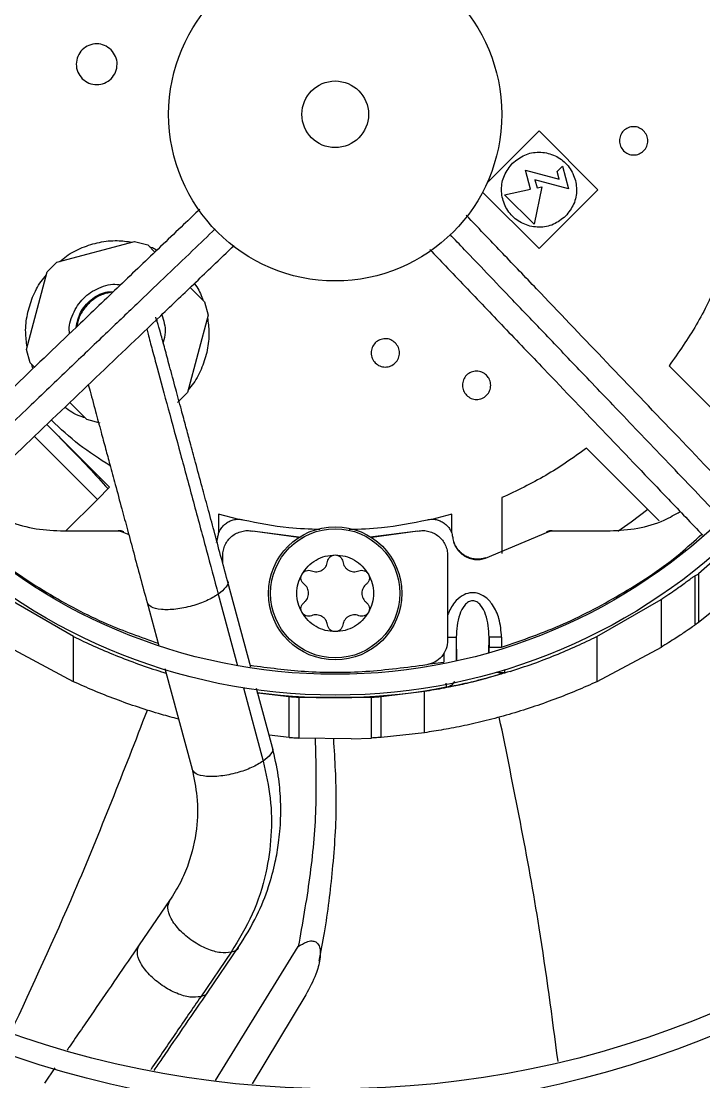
# Model space of a CAD drawing. Header units: inches. Extents: x 1229 to 1453, y -1023 to -720.
# Drawn here: x 1343.63 to 1346.85, y -990.05 to -985.04 of the extents above; entities that cross this region are included whole.
import ezdxf

# ---------------------------------------------------------------- set-up
doc = ezdxf.new("R2010")
doc.units = ezdxf.units.IN
doc.header["$MEASUREMENT"] = 0

msp = doc.modelspace()

# ---------------------------------------------------------------- linework, layer by layer
at = {"color": 18, "linetype": 'Continuous', "lineweight": 25, "true_color": 0x000000}
for p, q in [((1345.8287, -985.8003), (1346.074, -985.555)), ((1346.074, -985.555), (1346.3524, -985.8334)), ((1346.1596, -985.7477), (1346.1853, -985.722)), ((1346.1853, -985.722), (1346.214, -985.829)), ((1346.0341, -985.8309), (1346.0102, -985.7418)), ((1346.0102, -985.7418), (1346.1694, -985.7844)), ((1346.1694, -985.7844), (1346.1596, -985.7477)), ((1345.9111, -985.857), (1346.0341, -985.8309)), ((1346.0879, -985.8195), (1346.0503, -985.9962)), ((1346.0547, -985.7863), (1346.0649, -985.8243)), ((1346.214, -985.829), (1346.0547, -985.7863)), ((1346.0649, -985.8243), (1346.0879, -985.8195)), ((1346.3524, -985.8334), (1346.074, -986.1118)), ((1346.074, -986.1118), (1345.8069, -985.8448)), ((1346.0503, -985.9962), (1345.9111, -985.857)), ((1343.7955, -986.176), (1344.1619, -986.0778)), ((1344.1619, -986.0778), (1344.2248, -986.0947)), ((1344.2248, -986.0947), (1344.2584, -986.1282)), ((1343.7494, -986.2221), (1343.7955, -986.176)), ((1343.6512, -986.5885), (1343.7494, -986.2221)), ((1344.4254, -986.2953), (1344.4931, -986.3629)), ((1344.4931, -986.3629), (1344.5099, -986.4259)), ((1344.2674, -986.4562), (1344.2623, -986.4361)), ((1344.5099, -986.4259), (1344.4118, -986.7923)), ((1343.6681, -986.6515), (1343.6512, -986.5885)), ((1343.689, -986.6724), (1343.6681, -986.6515)), ((1346.6887, -986.6655), (1347.0316, -987.0084)), ((1344.4118, -986.7923), (1344.3657, -986.8384)), ((1343.9363, -986.9197), (1343.856, -986.8394)), ((1343.9993, -986.9366), (1343.9363, -986.9197)), ((1343.7478, -986.9428), (1344.0444, -987.2394)), ((1343.9868, -987.297), (1343.689, -986.9991)), ((1346.6417, -987.398), (1346.2989, -987.0552)), ((1344.0444, -987.2394), (1343.9868, -987.297)), ((1345.898, -987.2889), (1345.898, -987.5534)), ((1343.9868, -987.297), (1343.8381, -987.4457)), ((1344.6546, -987.3921), (1344.5594, -987.3669)), ((1344.5594, -987.3669), (1344.5594, -987.4521)), ((1345.6618, -987.3669), (1345.5666, -987.3921)), ((1345.6618, -987.4521), (1345.6618, -987.3669)), ((1343.8114, -987.4457), (1344.0854, -987.4457)), ((1344.0938, -987.4457), (1344.0854, -987.4457)), ((1344.1035, -987.45), (1344.1116, -987.45)), ((1344.1035, -987.45), (1344.1346, -987.4631)), ((1344.5498, -987.5001), (1344.5551, -987.4774)), ((1344.9378, -987.4776), (1344.7202, -987.4467)), ((1344.9503, -987.4769), (1344.7202, -987.4467)), ((1345.501, -987.4467), (1345.2753, -987.4763)), ((1345.501, -987.4467), (1345.2834, -987.4776)), ((1345.8212, -987.5751), (1346.1177, -987.45)), ((1346.1096, -987.45), (1346.1177, -987.45)), ((1346.1358, -987.4457), (1346.1274, -987.4457)), ((1346.1358, -987.4457), (1346.4098, -987.4457)), ((1344.5791, -987.5995), (1344.5791, -987.5626)), ((1345.6421, -987.5626), (1345.6421, -987.9627)), ((1345.8212, -987.5751), (1345.8209, -987.5732)), ((1346.9336, -987.5558), (1346.828, -987.6486)), ((1344.7112, -988.0892), (1344.6011, -987.6812)), ((1346.8102, -987.6583), (1346.8236, -987.6521)), ((1346.8102, -987.6583), (1346.8102, -987.8918)), ((1346.8236, -987.6521), (1346.828, -987.6486)), ((1346.828, -987.6486), (1346.828, -987.8791)), ((1347.0633, -987.6915), (1346.828, -987.8791)), ((1343.8743, -987.9454), (1343.5705, -987.7705)), ((1344.2211, -987.7838), (1344.2762, -987.9884)), ((1344.558, -987.7456), (1344.649, -988.0831)), ((1346.3469, -987.9454), (1346.6507, -987.7705)), ((1346.6507, -987.7705), (1346.6507, -987.9965)), ((1346.828, -987.8791), (1346.8102, -987.8918)), ((1343.8743, -988.1586), (1343.8743, -987.9454)), ((1345.6421, -987.9481), (1345.6825, -987.9481)), ((1345.6825, -987.9481), (1345.6842, -988.0608)), ((1345.6825, -987.9481), (1345.6825, -988.0612)), ((1345.8368, -988.0221), (1345.8379, -987.9481)), ((1345.8379, -987.9481), (1345.8379, -987.9961)), ((1345.897, -987.9481), (1345.897, -987.9961)), ((1346.3469, -987.9454), (1346.3469, -988.1586)), ((1343.8743, -988.1586), (1343.5705, -987.9965)), ((1345.6234, -988.0264), (1345.6234, -988.0657)), ((1345.8379, -988.0178), (1345.8379, -987.9961)), ((1346.6507, -987.9965), (1346.3469, -988.1586)), ((1345.557, -988.0744), (1345.6234, -988.0657)), ((1344.3053, -988.0963), (1344.4337, -988.5723)), ((1344.3087, -988.1152), (1344.3081, -988.1147)), ((1345.9132, -988.1147), (1345.9125, -988.1152)), ((1344.6772, -988.1877), (1344.7706, -988.5341)), ((1344.8137, -988.4697), (1344.7384, -988.1903)), ((1345.6357, -988.1836), (1345.6374, -988.1841)), ((1344.893, -988.2304), (1344.7443, -988.2121)), ((1344.893, -988.4219), (1344.893, -988.2304)), ((1345.2818, -988.2338), (1344.9394, -988.2338)), ((1344.9394, -988.2338), (1344.9394, -988.425)), ((1345.2818, -988.425), (1345.2818, -988.2338)), ((1345.532, -988.2053), (1345.3282, -988.2304)), ((1345.3282, -988.4219), (1345.3282, -988.2304)), ((1345.532, -988.3997), (1345.532, -988.2053)), ((1344.893, -988.4219), (1344.7981, -988.4116)), ((1345.1855, -988.429), (1344.9394, -988.425)), ((1345.1855, -988.429), (1345.2818, -988.425)), ((1345.532, -988.3997), (1345.3282, -988.4219)), ((1344.3281, -989.1926), (1344.1843, -989.4025)), ((1344.6186, -989.4375), (1344.4748, -989.6474)), ((1344.5088, -989.6254), (1344.6526, -989.4154)), ((1344.5451, -990.0439), (1344.936, -989.4106)), ((1344.9714, -989.6381), (1344.7173, -990.0587)), ((1343.786, -989.9837), (1343.736, -990.0567))]:
    msp.add_line(p, q, dxfattribs=at)
at = {"color": 18, "linetype": 'Continuous', "lineweight": 25, "true_color": 0x000000, "flags": 128}
msp.add_lwpolyline([(1346.4467, -987.4472), (1346.5088, -987.4036), (1346.5876, -987.3439)], dxfattribs=at)
at = {"color": 18, "linetype": 'Continuous', "lineweight": 25, "true_color": 0x000000}
for centre, radius in [((1345.1106, -985.4772), 11.7126), ((1345.1106, -985.4772), 8.5704), ((1345.1106, -985.4772), 8.472), ((1345.1106, -985.4772), 6.6478), ((1345.1106, -985.4772), 6.5493), ((1345.1106, -985.4772), 4.7037), ((1345.1106, -985.4772), 4.6053), ((1345.1106, -985.4772), 2.745), ((1345.1106, -985.4772), 2.6465), ((1345.1106, -985.4772), 0.7874), ((1345.1106, -985.4772), 0.1575), ((1345.1106, -987.741), 0.315), ((1345.1106, -987.741), 0.3053)]:
    msp.add_circle(centre, radius, dxfattribs=at)
msp.add_arc((1345.1106, -985.4772), 2.7569, 262.2932, 280.98, dxfattribs=at)
for points, knots in [([(1333.4011, -985.4772), (1333.4059, -985.2217), (1333.4156, -984.7108), (1333.4936, -983.9477), (1333.6177, -983.1911), (1333.792, -982.4444), (1334.0146, -981.7106), (1334.2847, -980.9929), (1334.6012, -980.2945), (1334.9626, -979.6182), (1335.3675, -978.9671), (1335.8142, -978.3438), (1336.3006, -977.751), (1336.8248, -977.1914), (1337.3845, -976.6672), (1337.9772, -976.1807), (1338.6005, -975.7341), (1339.2517, -975.3292), (1339.9279, -974.9677), (1340.6264, -974.6513), (1341.344, -974.3812), (1342.0778, -974.1586), (1342.8246, -973.9844), (1343.5811, -973.8595), (1344.3442, -973.7844), (1345.1106, -973.7593), (1345.877, -973.7844), (1346.6401, -973.8595), (1347.3967, -973.9844), (1348.1434, -974.1586), (1348.8772, -974.3812), (1349.5949, -974.6513), (1350.2933, -974.9677), (1350.9696, -975.3292), (1351.6207, -975.7341), (1352.244, -976.1807), (1352.8368, -976.6672), (1353.3964, -977.1914), (1353.9206, -977.751), (1354.407, -978.3438), (1354.8537, -978.9671), (1355.2586, -979.6182), (1355.6201, -980.2945), (1355.9365, -980.9929), (1356.2066, -981.7106), (1356.4292, -982.4444), (1356.6035, -983.1911), (1356.7277, -983.9477), (1356.8056, -984.7108), (1356.8153, -985.2217), (1356.8201, -985.4772)], [0, 0, 0, 0, 0.020833, 0.041667, 0.0625, 0.083333, 0.104167, 0.125, 0.145833, 0.166667, 0.1875, 0.208333, 0.229167, 0.25, 0.270833, 0.291667, 0.3125, 0.333333, 0.354167, 0.375, 0.395833, 0.416667, 0.4375, 0.458333, 0.479167, 0.5, 0.520833, 0.541667, 0.5625, 0.583333, 0.604167, 0.625, 0.645833, 0.666667, 0.6875, 0.708333, 0.729167, 0.75, 0.770833, 0.791667, 0.8125, 0.833333, 0.854167, 0.875, 0.895833, 0.916667, 0.9375, 0.958333, 0.979167, 1, 1, 1, 1]), ([(1344.0513, -985.1723), (1344.0414, -985.1644), (1344.0215, -985.1486), (1343.983, -985.1417), (1343.9453, -985.1491), (1343.9132, -985.1706), (1343.8917, -985.2027), (1343.8843, -985.2404), (1343.8912, -985.2789), (1343.907, -985.2988), (1343.9149, -985.3087)], [0, 0, 0, 0, 0.1249932, 0.2499947, 0.3749962, 0.5000024, 0.6250019, 0.7500011, 0.8750005, 1, 1, 1, 1]), ([(1343.9149, -985.3087), (1343.9249, -985.3166), (1343.9448, -985.3325), (1343.9833, -985.3394), (1344.021, -985.332), (1344.0531, -985.3105), (1344.0746, -985.2784), (1344.082, -985.2407), (1344.0751, -985.2022), (1344.0592, -985.1823), (1344.0513, -985.1723)], [0, 0, 0, 0, 0.125004, 0.250003, 0.375003, 0.499994, 0.625, 0.749997, 0.874994, 1, 1, 1, 1]), ([(1356.8201, -985.4772), (1356.8153, -985.7326), (1356.8056, -986.2436), (1356.7277, -987.0067), (1356.6035, -987.7632), (1356.4292, -988.51), (1356.2066, -989.2438), (1355.9365, -989.9614), (1355.6201, -990.6599), (1355.2586, -991.3361), (1354.8537, -991.9873), (1354.407, -992.6106), (1353.9206, -993.2033), (1353.3964, -993.763), (1352.8368, -994.2871), (1352.244, -994.7736), (1351.6207, -995.2202), (1350.9696, -995.6252), (1350.2933, -995.9866), (1349.5949, -996.3031), (1348.8772, -996.5732), (1348.1434, -996.7958), (1347.3967, -996.9699), (1346.6401, -997.0948), (1345.877, -997.17), (1345.1106, -997.1951), (1344.3442, -997.17), (1343.5811, -997.0948), (1342.8246, -996.9699), (1342.0778, -996.7958), (1341.344, -996.5732), (1340.6264, -996.3031), (1339.9279, -995.9866), (1339.2517, -995.6252), (1338.6005, -995.2202), (1337.9772, -994.7736), (1337.3845, -994.2871), (1336.8248, -993.763), (1336.3006, -993.2033), (1335.8142, -992.6106), (1335.3675, -991.9873), (1334.9626, -991.3361), (1334.6012, -990.6599), (1334.2847, -989.9614), (1334.0146, -989.2438), (1333.792, -988.51), (1333.6177, -987.7632), (1333.4936, -987.0067), (1333.4156, -986.2436), (1333.4059, -985.7326), (1333.4011, -985.4772)], [0, 0, 0, 0, 0.020833, 0.041667, 0.0625, 0.083333, 0.104167, 0.125, 0.145833, 0.166667, 0.1875, 0.208333, 0.229167, 0.25, 0.270833, 0.291667, 0.3125, 0.333333, 0.354167, 0.375, 0.395833, 0.416667, 0.4375, 0.458333, 0.479167, 0.5, 0.520833, 0.541667, 0.5625, 0.583333, 0.604167, 0.625, 0.645833, 0.666667, 0.6875, 0.708333, 0.729167, 0.75, 0.770833, 0.791667, 0.8125, 0.833333, 0.854167, 0.875, 0.895833, 0.916667, 0.9375, 0.958333, 0.979167, 1, 1, 1, 1]), ([(1346.5683, -985.5551), (1346.5613, -985.5496), (1346.5475, -985.5387), (1346.5208, -985.5339), (1346.4947, -985.539), (1346.4724, -985.5539), (1346.4575, -985.5762), (1346.4523, -985.6024), (1346.4572, -985.6291), (1346.4681, -985.6429), (1346.4736, -985.6498)], [0, 0, 0, 0, 0.124991, 0.250006, 0.374998, 0.499989, 0.624997, 0.749994, 0.874992, 1, 1, 1, 1]), ([(1346.4736, -985.6498), (1346.4805, -985.6553), (1346.4943, -985.6662), (1346.521, -985.671), (1346.5472, -985.6659), (1346.5695, -985.651), (1346.5844, -985.6287), (1346.5895, -985.6025), (1346.5847, -985.5758), (1346.5737, -985.562), (1346.5683, -985.5551)], [0, 0, 0, 0, 0.124993, 0.249988, 0.375004, 0.499997, 0.624995, 0.749999, 0.875002, 1, 1, 1, 1]), ([(1345.9487, -985.7081), (1345.967, -985.6936), (1346.0035, -985.6646), (1346.0742, -985.6518), (1346.1435, -985.6654), (1346.2025, -985.7048), (1346.242, -985.7639), (1346.2555, -985.8331), (1346.2428, -985.9038), (1346.2138, -985.9404), (1346.1992, -985.9587)], [0, 0, 0, 0, 0.125003, 0.250004, 0.374998, 0.500001, 0.625001, 0.75, 0.875, 1, 1, 1, 1]), ([(1346.1992, -985.9587), (1346.181, -985.9732), (1346.1444, -986.0022), (1346.0737, -986.0149), (1346.0045, -986.0014), (1345.9454, -985.9619), (1345.906, -985.9029), (1345.8924, -985.8336), (1345.9051, -985.7629), (1345.9342, -985.7264), (1345.9487, -985.7081)], [0, 0, 0, 0, 0.125003, 0.249996, 0.374998, 0.500001, 0.625001, 0.75, 0.875, 1, 1, 1, 1]), ([(1344.4711, -985.9249), (1344.4454, -985.9495), (1344.3875, -986.0048), (1344.2977, -986.0907), (1344.2013, -986.1827), (1344.1041, -986.2756), (1344.0057, -986.3697), (1343.8375, -986.5304), (1343.5994, -986.758), (1343.3379, -987.0078), (1343.1785, -987.1602), (1343.1219, -987.2142)], [0, 0, 0, 0, 0.0571103, 0.1285494, 0.1996939, 0.2712092, 0.3445558, 0.4183871, 0.6450342, 0.874058, 1, 1, 1, 1]), ([(1347.0199, -987.3042), (1346.9099, -987.1891), (1346.6949, -986.9641), (1346.3756, -986.63), (1346.1396, -986.3829), (1345.9825, -986.2185), (1345.9039, -986.1364), (1345.8198, -986.0484), (1345.7619, -985.9878), (1345.7295, -985.9538)], [0, 0, 0, 0, 0.256103, 0.500516, 0.742267, 0.804636, 0.865497, 0.924706, 1, 1, 1, 1]), ([(1344.5439, -986.0187), (1344.5081, -986.0529), (1344.4268, -986.1306), (1344.3029, -986.2491), (1344.1655, -986.3803), (1344.0172, -986.5221), (1343.8469, -986.6848), (1343.6525, -986.8706), (1343.4348, -987.0786), (1343.2817, -987.225), (1343.2019, -987.3012)], [0, 0, 0, 0, 0.079852, 0.181674, 0.276801, 0.38677, 0.51305, 0.657293, 0.821408, 1, 1, 1, 1]), ([(1343.8093, -986.1723), (1343.8193, -986.1636), (1343.8507, -986.1364), (1343.9142, -986.1049), (1343.9954, -986.0799), (1344.0757, -986.0708), (1344.127, -986.0778), (1344.1501, -986.081)], [0, 0, 0, 0, 0.1090041, 0.3420639, 0.5751234, 0.8081853, 1, 1, 1, 1]), ([(1346.9343, -987.3856), (1346.8514, -987.2988), (1346.6934, -987.1335), (1346.47, -986.8997), (1346.2731, -986.6936), (1346.1029, -986.5156), (1345.9569, -986.3628), (1345.8326, -986.2327), (1345.7338, -986.1293), (1345.6761, -986.0689), (1345.6532, -986.0449)], [0, 0, 0, 0, 0.194321, 0.370459, 0.52337, 0.655434, 0.768718, 0.86509, 0.946344, 1, 1, 1, 1]), ([(1343.2818, -987.3882), (1343.3975, -987.2776), (1343.6231, -987.062), (1343.9578, -986.7422), (1344.2048, -986.5061), (1344.3692, -986.349), (1344.4514, -986.2705), (1344.5393, -986.1865), (1344.5997, -986.1288), (1344.6334, -986.0965)], [0, 0, 0, 0, 0.2572, 0.501376, 0.742891, 0.8052, 0.866002, 0.925153, 1, 1, 1, 1]), ([(1344.2333, -986.1032), (1344.2377, -986.1043), (1344.2501, -986.1076), (1344.2611, -986.1144), (1344.2682, -986.1188)], [0, 0, 0, 0, 0.353609, 1, 1, 1, 1]), ([(1345.5583, -986.1166), (1345.5829, -986.1423), (1345.6382, -986.2002), (1345.7241, -986.2901), (1345.8162, -986.3865), (1345.9091, -986.4837), (1346.0031, -986.5821), (1346.1638, -986.7503), (1346.3914, -986.9884), (1346.6416, -987.2502), (1346.7943, -987.41), (1346.8487, -987.4669)], [0, 0, 0, 0, 0.057144, 0.12852, 0.199601, 0.271053, 0.344335, 0.418101, 0.644545, 0.873364, 1, 1, 1, 1]), ([(1343.6544, -986.5767), (1343.6512, -986.5536), (1343.6442, -986.5024), (1343.6533, -986.422), (1343.6783, -986.3408), (1343.7097, -986.2774), (1343.737, -986.2459), (1343.7457, -986.2359)], [0, 0, 0, 0, 0.191822, 0.424881, 0.65794, 0.890999, 1, 1, 1, 1]), ([(1343.8554, -986.5133), (1343.855, -986.5113), (1343.8485, -986.4804), (1343.8683, -986.4182), (1343.9158, -986.3425), (1343.9916, -986.2946), (1344.0568, -986.2751), (1344.0906, -986.2827), (1344.0956, -986.2838)], [0, 0, 0, 0, 0.016573, 0.252241, 0.48791, 0.723573, 0.959246, 1, 1, 1, 1]), ([(1344.4457, -986.276), (1344.4592, -986.297), (1344.4753, -986.3219), (1344.4834, -986.3501), (1344.4846, -986.3545)], [0, 0, 0, 0, 0.845357, 1, 1, 1, 1]), ([(1346.9224, -986.2646), (1346.8893, -986.3348), (1346.8232, -986.4754), (1346.7335, -986.6021), (1346.6887, -986.6655)], [0, 0, 0, 0, 0.499998, 1, 1, 1, 1]), ([(1343.886, -986.4841), (1343.8912, -986.4599), (1343.9019, -986.4099), (1343.954, -986.3511), (1344.0117, -986.3165), (1344.0504, -986.3154), (1344.0629, -986.3151)], [0, 0, 0, 0, 0.2752, 0.567738, 0.860276, 1, 1, 1, 1]), ([(1344.0601, -986.3177), (1344.0438, -986.3203), (1344.0086, -986.3259), (1343.9602, -986.3544), (1343.9203, -986.3964), (1343.8958, -986.4402), (1343.892, -986.4696), (1343.8906, -986.4796)], [0, 0, 0, 0, 0.194002, 0.421824, 0.649695, 0.879884, 1, 1, 1, 1]), ([(1344.2905, -986.4243), (1344.2994, -986.4519), (1344.3136, -986.4956), (1344.3017, -986.5394), (1344.2974, -986.5554)], [0, 0, 0, 0, 0.632258, 1, 1, 1, 1]), ([(1344.6011, -987.6812), (1344.5905, -987.6417), (1344.5698, -987.5649), (1344.5385, -987.4489), (1344.5092, -987.3401), (1344.48, -987.2318), (1344.4521, -987.1286), (1344.4267, -987.0342), (1344.4044, -986.9516), (1344.3815, -986.8666), (1344.3551, -986.7686), (1344.3287, -986.6708), (1344.3045, -986.5818), (1344.2852, -986.5107), (1344.2719, -986.4622), (1344.2692, -986.4533), (1344.2685, -986.4507)], [0, 0, 0, 0, 0.086555, 0.168327, 0.244021, 0.312726, 0.392558, 0.458547, 0.511091, 0.569457, 0.6439, 0.731959, 0.805122, 0.883046, 0.965405, 1, 1, 1, 1]), ([(1344.5068, -986.4377), (1344.5099, -986.4608), (1344.5169, -986.5121), (1344.5079, -986.5924), (1344.4829, -986.6736), (1344.4514, -986.737), (1344.4242, -986.7685), (1344.4155, -986.7785)], [0, 0, 0, 0, 0.191822, 0.424881, 0.65794, 0.890999, 1, 1, 1, 1]), ([(1344.2197, -986.4919), (1344.2218, -986.4998), (1344.2296, -986.529), (1344.246, -986.5908), (1344.2766, -986.7046), (1344.3211, -986.8687), (1344.3795, -987.0835), (1344.4401, -987.3083), (1344.5008, -987.5335), (1344.539, -987.6755), (1344.558, -987.7456)], [0, 0, 0, 0, 0.027557, 0.102361, 0.178933, 0.337215, 0.501507, 0.66908, 0.836408, 1, 1, 1, 1]), ([(1345.3946, -986.5573), (1345.3877, -986.5518), (1345.3739, -986.5409), (1345.3472, -986.5361), (1345.321, -986.5412), (1345.2987, -986.5561), (1345.2838, -986.5784), (1345.2787, -986.6046), (1345.2835, -986.6313), (1345.2944, -986.6451), (1345.2999, -986.652)], [0, 0, 0, 0, 0.124991, 0.250006, 0.374998, 0.499989, 0.624997, 0.749994, 0.874992, 1, 1, 1, 1]), ([(1345.2999, -986.652), (1345.3068, -986.6575), (1345.3206, -986.6684), (1345.3473, -986.6732), (1345.3735, -986.6681), (1345.3958, -986.6532), (1345.4107, -986.6309), (1345.4158, -986.6047), (1345.411, -986.578), (1345.4, -986.5642), (1345.3946, -986.5573)], [0, 0, 0, 0, 0.124993, 0.249988, 0.375004, 0.499997, 0.624995, 0.749999, 0.875002, 1, 1, 1, 1]), ([(1343.6831, -986.6779), (1343.6822, -986.6763), (1343.679, -986.6707), (1343.6776, -986.6644), (1343.6765, -986.6599)], [0, 0, 0, 0, 0.293997, 1, 1, 1, 1]), ([(1345.8261, -986.7104), (1345.8192, -986.705), (1345.8054, -986.694), (1345.7787, -986.6892), (1345.7525, -986.6943), (1345.7302, -986.7092), (1345.7153, -986.7315), (1345.7102, -986.7577), (1345.715, -986.7844), (1345.7259, -986.7982), (1345.7314, -986.8051)], [0, 0, 0, 0, 0.1250089, 0.2500014, 0.3750159, 0.5000062, 0.6250016, 0.7500031, 0.8750046, 1, 1, 1, 1]), ([(1345.7314, -986.8051), (1345.7383, -986.8106), (1345.7521, -986.8215), (1345.7788, -986.8263), (1345.805, -986.8212), (1345.8273, -986.8063), (1345.8422, -986.784), (1345.8473, -986.7578), (1345.8425, -986.7312), (1345.8316, -986.7173), (1345.8261, -986.7104)], [0, 0, 0, 0, 0.124991, 0.250007, 0.375001, 0.50001, 0.625007, 0.750005, 0.875003, 1, 1, 1, 1]), ([(1343.9438, -986.7556), (1343.9454, -986.7616), (1343.9555, -986.799), (1343.9759, -986.8746), (1344.0018, -986.9706), (1344.0246, -987.0553), (1344.047, -987.1381), (1344.0725, -987.2328), (1344.1004, -987.3363), (1344.1296, -987.4444), (1344.1588, -987.5528), (1344.1899, -987.6682), (1344.2105, -987.7446), (1344.2211, -987.7838)], [0, 0, 0, 0, 0.022461, 0.139942, 0.23925, 0.316788, 0.387556, 0.476244, 0.58317, 0.674969, 0.775926, 0.884841, 1, 1, 1, 1]), ([(1343.9278, -986.9113), (1343.9235, -986.91), (1343.892, -986.9008), (1343.8593, -986.8835), (1343.8353, -986.8635), (1343.8329, -986.8615)], [0, 0, 0, 0, 0.126271, 0.915352, 1, 1, 1, 1]), ([(1344.047, -987.1381), (1343.9971, -987.1065), (1343.8976, -987.0434), (1343.8117, -986.9628), (1343.7689, -986.9227)], [0, 0, 0, 0, 0.501717, 1, 1, 1, 1]), ([(1343.7471, -986.9436), (1343.7765, -986.9731), (1343.8431, -987.0401), (1343.9409, -987.1402), (1344.0065, -987.2132), (1344.0368, -987.2469)], [0, 0, 0, 0, 0.298079, 0.675354, 1, 1, 1, 1]), ([(1346.2989, -987.0552), (1346.2356, -987.1001), (1346.1088, -987.1898), (1345.9683, -987.2559), (1345.898, -987.2889)], [0, 0, 0, 0, 0.500001, 1, 1, 1, 1]), ([(1343.3858, -987.2888), (1343.4033, -987.304), (1343.4539, -987.3481), (1343.5541, -987.3978), (1343.6799, -987.4384), (1343.7676, -987.4432), (1343.8114, -987.4457)], [0, 0, 0, 0, 0.150094, 0.433398, 0.7167, 1, 1, 1, 1]), ([(1343.2888, -987.3815), (1343.3514, -987.44), (1343.4933, -987.5726), (1343.7439, -987.7405), (1344.0097, -987.884), (1344.1918, -987.9481), (1344.2731, -987.9767)], [0, 0, 0, 0, 0.22136, 0.501461, 0.77735, 1, 1, 1, 1]), ([(1346.4098, -987.4457), (1346.4535, -987.443), (1346.5409, -987.4377), (1346.6539, -987.4048), (1346.7165, -987.3687), (1346.7412, -987.3545)], [0, 0, 0, 0, 0.377271, 0.754517, 1, 1, 1, 1]), ([(1344.5551, -987.4774), (1344.5564, -987.4706), (1344.5588, -987.4571), (1344.5678, -987.4383), (1344.5801, -987.4217), (1344.5958, -987.4082), (1344.6139, -987.398), (1344.6336, -987.392), (1344.6543, -987.3899), (1344.6679, -987.3921), (1344.6747, -987.3933)], [0, 0, 0, 0, 0.124971, 0.250009, 0.374946, 0.500008, 0.624923, 0.750011, 0.874956, 1, 1, 1, 1]), ([(1344.6747, -987.3933), (1344.7466, -987.4079), (1344.8667, -987.4324), (1344.9892, -987.4365), (1345.0383, -987.4382)], [0, 0, 0, 0, 0.598707, 1, 1, 1, 1]), ([(1345.1771, -987.4385), (1345.2282, -987.4368), (1345.3526, -987.4327), (1345.4746, -987.4079), (1345.5466, -987.3933)], [0, 0, 0, 0, 0.410746, 1, 1, 1, 1]), ([(1345.5466, -987.3933), (1345.5533, -987.3921), (1345.5669, -987.3899), (1345.5876, -987.392), (1345.6074, -987.398), (1345.6254, -987.4082), (1345.6411, -987.4217), (1345.6534, -987.4383), (1345.6624, -987.457), (1345.6649, -987.4706), (1345.6661, -987.4774)], [0, 0, 0, 0, 0.124957, 0.249987, 0.374924, 0.49999, 0.624923, 0.749991, 0.874956, 1, 1, 1, 1]), ([(1344.0854, -987.4457), (1344.0886, -987.4459), (1344.0949, -987.4462), (1344.1006, -987.4488), (1344.1035, -987.45)], [0, 0, 0, 0, 0.500071, 1, 1, 1, 1]), ([(1344.1116, -987.45), (1344.1088, -987.4487), (1344.1031, -987.4462), (1344.0969, -987.4459), (1344.0938, -987.4457)], [0, 0, 0, 0, 0.5000742, 1, 1, 1, 1]), ([(1344.5791, -987.5626), (1344.5797, -987.5539), (1344.5808, -987.5365), (1344.5896, -987.5117), (1344.6033, -987.4893), (1344.6217, -987.4706), (1344.6436, -987.4562), (1344.6682, -987.4472), (1344.6943, -987.4433), (1344.7116, -987.4456), (1344.7202, -987.4467)], [0, 0, 0, 0, 0.125001, 0.250007, 0.375006, 0.500011, 0.625006, 0.750002, 0.875009, 1, 1, 1, 1]), ([(1345.501, -987.4467), (1345.5097, -987.4456), (1345.5269, -987.4433), (1345.553, -987.4472), (1345.5776, -987.4562), (1345.5996, -987.4706), (1345.6179, -987.4893), (1345.6316, -987.5117), (1345.6404, -987.5365), (1345.6416, -987.5539), (1345.6421, -987.5626)], [0, 0, 0, 0, 0.1250108, 0.2500147, 0.3750084, 0.5000003, 0.6250025, 0.7499986, 0.8750015, 1, 1, 1, 1]), ([(1345.6661, -987.4774), (1345.6677, -987.486), (1345.6709, -987.5032), (1345.6829, -987.527), (1345.6993, -987.5476), (1345.72, -987.564), (1345.7437, -987.5755), (1345.7694, -987.5814), (1345.7959, -987.5819), (1345.8128, -987.5774), (1345.8212, -987.5751)], [0, 0, 0, 0, 0.125202, 0.250386, 0.375503, 0.500529, 0.625482, 0.750347, 0.875187, 1, 1, 1, 1]), ([(1345.897, -987.9961), (1345.9956, -987.9617), (1346.1952, -987.892), (1346.477, -987.7402), (1346.696, -987.5965), (1346.8094, -987.4921), (1346.8431, -987.4611)], [0, 0, 0, 0, 0.2857913, 0.5780338, 0.8747466, 1, 1, 1, 1]), ([(1346.1274, -987.4457), (1346.1243, -987.4459), (1346.1181, -987.4462), (1346.1124, -987.4487), (1346.1096, -987.45)], [0, 0, 0, 0, 0.500169, 1, 1, 1, 1]), ([(1346.1177, -987.45), (1346.1206, -987.4488), (1346.1264, -987.4462), (1346.1327, -987.4459), (1346.1358, -987.4457)], [0, 0, 0, 0, 0.499811, 1, 1, 1, 1]), ([(1345.7154, -987.5577), (1345.7142, -987.557), (1345.7059, -987.5521), (1345.6936, -987.5392), (1345.6795, -987.5201), (1345.6738, -987.5058), (1345.671, -987.4988)], [0, 0, 0, 0, 0.056332, 0.380798, 0.697074, 1, 1, 1, 1]), ([(1345.6713, -987.4994), (1345.6713, -987.4996), (1345.6734, -987.5081), (1345.6821, -987.5239), (1345.6983, -987.5453), (1345.7201, -987.5626), (1345.7452, -987.5743), (1345.7716, -987.5798), (1345.7974, -987.5796), (1345.8133, -987.5753), (1345.8209, -987.5732)], [0, 0, 0, 0, 0.00281, 0.141504, 0.287571, 0.437598, 0.587508, 0.733298, 0.87159, 1, 1, 1, 1]), ([(1344.9538, -987.6504), (1344.9627, -987.6373), (1344.9806, -987.6111), (1345.0191, -987.5825), (1345.0632, -987.5634), (1345.0948, -987.561), (1345.1106, -987.5598)], [0, 0, 0, 0, 0.25, 0.500009, 0.750001, 1, 1, 1, 1]), ([(1345.0747, -987.5913), (1345.0757, -987.5871), (1345.0777, -987.5786), (1345.0863, -987.5683), (1345.0976, -987.5612), (1345.1063, -987.5603), (1345.1106, -987.5598)], [0, 0, 0, 0, 0.25002, 0.500039, 0.749992, 1, 1, 1, 1]), ([(1345.1106, -987.5598), (1345.115, -987.5603), (1345.1237, -987.5612), (1345.135, -987.5683), (1345.1435, -987.5786), (1345.1455, -987.5871), (1345.1466, -987.5913)], [0, 0, 0, 0, 0.249996, 0.5000136, 0.7500207, 1, 1, 1, 1]), ([(1345.1106, -987.5598), (1345.1264, -987.561), (1345.1581, -987.5634), (1345.2021, -987.5825), (1345.2406, -987.6111), (1345.2585, -987.6373), (1345.2674, -987.6504)], [0, 0, 0, 0, 0.250018, 0.500003, 0.750006, 1, 1, 1, 1]), ([(1345.8211, -987.5737), (1345.8071, -987.5768), (1345.7854, -987.5816), (1345.7553, -987.5769), (1345.7336, -987.5697), (1345.7211, -987.5615), (1345.7154, -987.5577)], [0, 0, 0, 0, 0.384942, 0.596379, 0.815696, 1, 1, 1, 1]), ([(1344.9538, -987.6504), (1344.9563, -987.6469), (1344.9615, -987.6398), (1344.9733, -987.6335), (1344.9864, -987.6313), (1344.9948, -987.6338), (1344.999, -987.635)], [0, 0, 0, 0, 0.24999, 0.499994, 0.749963, 1, 1, 1, 1]), ([(1344.999, -987.635), (1345.003, -987.6364), (1345.011, -987.6391), (1345.0237, -987.6395), (1345.0362, -987.6373), (1345.0478, -987.6322), (1345.058, -987.6247), (1345.0662, -987.615), (1345.0722, -987.6037), (1345.0738, -987.5955), (1345.0747, -987.5913)], [0, 0, 0, 0, 0.125011, 0.250007, 0.375015, 0.500015, 0.625016, 0.749998, 0.875001, 1, 1, 1, 1]), ([(1345.1466, -987.5913), (1345.1474, -987.5955), (1345.149, -987.6037), (1345.155, -987.615), (1345.1632, -987.6247), (1345.1734, -987.6322), (1345.185, -987.6373), (1345.1975, -987.6395), (1345.2102, -987.6391), (1345.2182, -987.6364), (1345.2222, -987.635)], [0, 0, 0, 0, 0.124995, 0.249995, 0.375002, 0.5, 0.624996, 0.750001, 0.874993, 1, 1, 1, 1]), ([(1345.2222, -987.635), (1345.2264, -987.6338), (1345.2348, -987.6313), (1345.2479, -987.6335), (1345.2597, -987.6398), (1345.2649, -987.6469), (1345.2674, -987.6504)], [0, 0, 0, 0, 0.249948, 0.500007, 0.750011, 1, 1, 1, 1]), ([(1344.601, -987.6814), (1344.6011, -987.6815), (1344.6084, -987.6891), (1344.5973, -987.7123), (1344.5711, -987.7345), (1344.558, -987.7456)], [0, 0, 0, 0, 0.006741, 0.503357, 1, 1, 1, 1]), ([(1344.9538, -987.8315), (1344.9469, -987.8172), (1344.9332, -987.7886), (1344.9277, -987.741), (1344.9332, -987.6933), (1344.9469, -987.6647), (1344.9538, -987.6504)], [0, 0, 0, 0, 0.25, 0.5, 0.75, 1, 1, 1, 1]), ([(1344.9631, -987.6973), (1344.9599, -987.6943), (1344.9536, -987.6882), (1344.9489, -987.6757), (1344.9484, -987.6624), (1344.952, -987.6544), (1344.9538, -987.6504)], [0, 0, 0, 0, 0.24999, 0.499996, 0.749992, 1, 1, 1, 1]), ([(1345.2674, -987.6504), (1345.2692, -987.6544), (1345.2728, -987.6624), (1345.2723, -987.6757), (1345.2677, -987.6882), (1345.2613, -987.6943), (1345.2581, -987.6973)], [0, 0, 0, 0, 0.250016, 0.500021, 0.750002, 1, 1, 1, 1]), ([(1345.2674, -987.6504), (1345.2743, -987.6647), (1345.2881, -987.6933), (1345.2935, -987.741), (1345.2881, -987.7886), (1345.2743, -987.8172), (1345.2674, -987.8315)], [0, 0, 0, 0, 0.25, 0.5, 0.75, 1, 1, 1, 1]), ([(1346.6507, -987.7705), (1346.6753, -987.7538), (1346.722, -987.7222), (1346.7711, -987.6866), (1346.8022, -987.6636), (1346.8076, -987.6601), (1346.8102, -987.6583)], [0, 0, 0, 0, 0.289963, 0.549999, 0.78291, 1, 1, 1, 1]), ([(1344.9631, -987.7846), (1344.9662, -987.7818), (1344.9726, -987.7763), (1344.9793, -987.7655), (1344.9836, -987.7536), (1344.9851, -987.741), (1344.9836, -987.7283), (1344.9793, -987.7164), (1344.9726, -987.7056), (1344.9662, -987.7001), (1344.9631, -987.6973)], [0, 0, 0, 0, 0.125012, 0.250004, 0.375001, 0.500001, 0.624999, 0.749996, 0.874989, 1, 1, 1, 1]), ([(1345.2581, -987.6973), (1345.255, -987.7001), (1345.2487, -987.7056), (1345.2419, -987.7164), (1345.2376, -987.7283), (1345.2361, -987.741), (1345.2376, -987.7536), (1345.2419, -987.7655), (1345.2487, -987.7763), (1345.255, -987.7818), (1345.2581, -987.7846)], [0, 0, 0, 0, 0.125009, 0.250001, 0.374997, 0.499999, 0.625003, 0.749999, 0.87499, 1, 1, 1, 1]), ([(1345.897, -987.9481), (1345.8947, -987.9185), (1345.8906, -987.865), (1345.8606, -987.7993), (1345.8234, -987.7581), (1345.7843, -987.7387), (1345.7455, -987.7367), (1345.7066, -987.7516), (1345.6678, -987.7869), (1345.6515, -987.8219), (1345.6421, -987.8422)], [0, 0, 0, 0, 0.2004912, 0.3628564, 0.4817292, 0.5722891, 0.6524735, 0.7389471, 0.8491624, 1, 1, 1, 1]), ([(1344.558, -987.7456), (1344.5405, -987.7562), (1344.5056, -987.7772), (1344.4327, -987.8026), (1344.3556, -987.8181), (1344.2861, -987.8198), (1344.2359, -987.8083), (1344.2267, -987.7914), (1344.2223, -987.7834)], [0, 0, 0, 0, 0.161095, 0.322181, 0.495347, 0.668516, 0.841687, 1, 1, 1, 1]), ([(1344.9538, -987.8315), (1344.952, -987.8275), (1344.9484, -987.8195), (1344.9489, -987.8062), (1344.9536, -987.7937), (1344.9599, -987.7876), (1344.9631, -987.7846)], [0, 0, 0, 0, 0.250008, 0.500004, 0.75001, 1, 1, 1, 1]), ([(1345.2581, -987.7846), (1345.2613, -987.7876), (1345.2677, -987.7937), (1345.2723, -987.8062), (1345.2728, -987.8195), (1345.2692, -987.8275), (1345.2674, -987.8315)], [0, 0, 0, 0, 0.249998, 0.499979, 0.749984, 1, 1, 1, 1]), ([(1345.8379, -987.9481), (1345.8356, -987.9119), (1345.8322, -987.8589), (1345.8053, -987.8031), (1345.7844, -987.7832), (1345.7707, -987.7771), (1345.7602, -987.7756), (1345.7497, -987.7771), (1345.7361, -987.7832), (1345.7152, -987.8031), (1345.6883, -987.8589), (1345.6848, -987.9119), (1345.6825, -987.9481)], [0, 0, 0, 0, 0.268252, 0.39286, 0.448861, 0.475301, 0.500004, 0.524696, 0.551146, 0.60714, 0.731747, 1, 1, 1, 1]), ([(1345.1106, -987.9221), (1345.0948, -987.9209), (1345.0632, -987.9185), (1345.0191, -987.8994), (1344.9806, -987.8708), (1344.9627, -987.8446), (1344.9538, -987.8315)], [0, 0, 0, 0, 0.249999, 0.499991, 0.75, 1, 1, 1, 1]), ([(1344.999, -987.8469), (1344.9948, -987.8481), (1344.9864, -987.8506), (1344.9733, -987.8484), (1344.9615, -987.8421), (1344.9563, -987.835), (1344.9538, -987.8315)], [0, 0, 0, 0, 0.250037, 0.500007, 0.75001, 1, 1, 1, 1]), ([(1345.2674, -987.8315), (1345.2585, -987.8446), (1345.2406, -987.8708), (1345.2021, -987.8994), (1345.1581, -987.9185), (1345.1264, -987.9209), (1345.1106, -987.9221)], [0, 0, 0, 0, 0.249994, 0.499997, 0.749982, 1, 1, 1, 1]), ([(1345.2674, -987.8315), (1345.2649, -987.835), (1345.2597, -987.8421), (1345.2479, -987.8484), (1345.2348, -987.8506), (1345.2264, -987.8481), (1345.2222, -987.8469)], [0, 0, 0, 0, 0.249989, 0.499992, 0.750051, 1, 1, 1, 1]), ([(1345.0747, -987.8906), (1345.0738, -987.8864), (1345.0722, -987.8782), (1345.0662, -987.8669), (1345.058, -987.8572), (1345.0478, -987.8497), (1345.0362, -987.8446), (1345.0237, -987.8424), (1345.011, -987.8428), (1345.003, -987.8455), (1344.999, -987.8469)], [0, 0, 0, 0, 0.124999, 0.250003, 0.374985, 0.499986, 0.624985, 0.749994, 0.874989, 1, 1, 1, 1]), ([(1345.2222, -987.8469), (1345.2182, -987.8455), (1345.2102, -987.8428), (1345.1975, -987.8424), (1345.185, -987.8446), (1345.1734, -987.8497), (1345.1632, -987.8572), (1345.155, -987.8669), (1345.149, -987.8782), (1345.1474, -987.8864), (1345.1466, -987.8906)], [0, 0, 0, 0, 0.125007, 0.2499988, 0.3750036, 0.4999991, 0.6249966, 0.7500042, 0.875005, 1, 1, 1, 1]), ([(1345.1106, -987.9221), (1345.1063, -987.9216), (1345.0976, -987.9207), (1345.0863, -987.9136), (1345.0777, -987.9033), (1345.0757, -987.8948), (1345.0747, -987.8906)], [0, 0, 0, 0, 0.250008, 0.499961, 0.74998, 1, 1, 1, 1]), ([(1345.1466, -987.8906), (1345.1455, -987.8948), (1345.1435, -987.9033), (1345.135, -987.9136), (1345.1237, -987.9207), (1345.115, -987.9216), (1345.1106, -987.9221)], [0, 0, 0, 0, 0.249977, 0.499985, 0.750003, 1, 1, 1, 1]), ([(1346.8102, -987.8918), (1346.8075, -987.8936), (1346.8021, -987.8975), (1346.7706, -987.9193), (1346.7215, -987.9523), (1346.675, -987.9813), (1346.6507, -987.9965)], [0, 0, 0, 0, 0.2216684, 0.4574896, 0.716368, 1, 1, 1, 1]), ([(1343.8743, -987.9454), (1343.9055, -987.9604), (1343.9678, -987.9904), (1344.0719, -988.0347), (1344.1797, -988.0754), (1344.2604, -988.1032), (1344.3041, -988.1158), (1344.3111, -988.1178)], [0, 0, 0, 0, 0.2441304, 0.4866447, 0.724231, 0.9556138, 1, 1, 1, 1]), ([(1345.6421, -987.9627), (1345.6407, -987.9766), (1345.6379, -988.0043), (1345.6158, -988.0405), (1345.5837, -988.0682), (1345.5568, -988.0756), (1345.5434, -988.0792)], [0, 0, 0, 0, 0.249998, 0.499995, 0.749999, 1, 1, 1, 1]), ([(1345.897, -987.9481), (1345.8896, -987.9481), (1345.8783, -987.9481), (1345.8647, -987.9481), (1345.8553, -987.9481), (1345.8477, -987.9481), (1345.8402, -987.9481), (1345.8388, -987.9481), (1345.8379, -987.9481)], [0, 0, 0, 0, 0.239704, 0.368512, 0.500026, 0.631505, 0.760303, 1, 1, 1, 1]), ([(1345.9374, -988.1097), (1345.9734, -988.098), (1346.0463, -988.0742), (1346.1523, -988.0334), (1346.2548, -987.9898), (1346.3161, -987.9602), (1346.3469, -987.9454)], [0, 0, 0, 0, 0.242299, 0.490981, 0.744693, 1, 1, 1, 1]), ([(1345.8379, -987.9961), (1345.8389, -987.9961), (1345.8409, -987.9961), (1345.8547, -987.9961), (1345.874, -987.9961), (1345.8893, -987.9961), (1345.897, -987.9961)], [0, 0, 0, 0, 0.250001, 0.49998, 0.749978, 1, 1, 1, 1]), ([(1345.5434, -988.0792), (1345.4476, -988.0919), (1345.256, -988.1172), (1344.9758, -988.1177), (1344.7947, -988.0939), (1344.7094, -988.0827)], [0, 0, 0, 0, 0.345966, 0.691937, 1, 1, 1, 1]), ([(1345.9374, -988.1097), (1345.9009, -988.1207), (1345.829, -988.1424), (1345.7237, -988.1684), (1345.623, -988.1899), (1345.5626, -988.2001), (1345.532, -988.2053)], [0, 0, 0, 0, 0.256872, 0.506934, 0.750537, 1, 1, 1, 1]), ([(1345.6374, -988.1841), (1345.6399, -988.1839), (1345.6445, -988.1834), (1345.6721, -988.1782), (1345.6979, -988.1729), (1345.7177, -988.1686), (1345.7388, -988.1638), (1345.7611, -988.1585), (1345.7844, -988.1527), (1345.8194, -988.1436), (1345.863, -988.1313), (1345.9024, -988.1191), (1345.9091, -988.1165), (1345.9125, -988.1152)], [0, 0, 0, 0, 0.144072, 0.257023, 0.303754, 0.348938, 0.392297, 0.436126, 0.485161, 0.536789, 0.66758, 0.831442, 1, 1, 1, 1]), ([(1345.8737, -988.1136), (1345.878, -988.115), (1345.8867, -988.1178), (1345.9, -988.1182), (1345.9085, -988.1162), (1345.9125, -988.1152)], [0, 0, 0, 0, 0.344015, 0.685484, 1, 1, 1, 1]), ([(1345.9132, -988.1147), (1345.9091, -988.1157), (1345.9007, -988.1176), (1345.8876, -988.1173), (1345.8792, -988.1146), (1345.8752, -988.1133)], [0, 0, 0, 0, 0.321099, 0.669814, 1, 1, 1, 1]), ([(1345.9132, -988.1147), (1345.9131, -988.1133), (1345.9131, -988.1116), (1345.9119, -988.1023), (1345.9116, -988.1003)], [0, 0, 0, 0, 0.788272, 1, 1, 1, 1]), ([(1344.3697, -988.3351), (1344.3428, -988.328), (1344.2793, -988.3114), (1344.1789, -988.2798), (1344.0713, -988.2418), (1343.9675, -988.2006), (1343.9054, -988.1726), (1343.8743, -988.1586)], [0, 0, 0, 0, 0.151194, 0.35738, 0.56852, 0.783603, 1, 1, 1, 1]), ([(1346.3469, -988.1586), (1346.3158, -988.1726), (1346.2537, -988.2006), (1346.1499, -988.2417), (1346.0423, -988.2799), (1345.9331, -988.3138), (1345.8251, -988.3429), (1345.7208, -988.3668), (1345.6214, -988.3861), (1345.5617, -988.3952), (1345.532, -988.3997)], [0, 0, 0, 0, 0.132116, 0.263421, 0.392324, 0.518207, 0.641212, 0.761977, 0.881315, 1, 1, 1, 1]), ([(1345.6335, -988.1654), (1345.6339, -988.1688), (1345.6352, -988.1812), (1345.6355, -988.1826), (1345.6357, -988.1836)], [0, 0, 0, 0, 0.2722162, 1, 1, 1, 1]), ([(1345.6374, -988.1841), (1345.6437, -988.1822), (1345.6566, -988.1782), (1345.6701, -988.1676), (1345.6746, -988.1588), (1345.6758, -988.1563)], [0, 0, 0, 0, 0.400641, 0.826223, 1, 1, 1, 1]), ([(1344.9394, -988.2338), (1344.9311, -988.2332), (1344.9144, -988.2321), (1344.9002, -988.231), (1344.893, -988.2304)], [0, 0, 0, 0, 0.499825, 1, 1, 1, 1]), ([(1345.3282, -988.2304), (1345.3211, -988.231), (1345.3068, -988.2321), (1345.2902, -988.2332), (1345.2818, -988.2338)], [0, 0, 0, 0, 0.500128, 1, 1, 1, 1]), ([(1343.5778, -989.8155), (1343.68, -989.5949), (1343.9119, -989.0947), (1344.1114, -988.5806), (1344.2229, -988.2933)], [0, 0, 0, 0, 0.441064, 1, 1, 1, 1]), ([(1346.164, -989.9536), (1346.1362, -989.7428), (1346.064, -989.1969), (1345.9539, -988.6574), (1345.8863, -988.3262)], [0, 0, 0, 0, 0.386252, 1, 1, 1, 1]), ([(1344.893, -988.4219), (1344.9002, -988.4224), (1344.9144, -988.4234), (1344.9311, -988.4244), (1344.9394, -988.425)], [0, 0, 0, 0, 0.500015, 1, 1, 1, 1]), ([(1345.0157, -988.4284), (1345.0186, -988.5382), (1345.0244, -988.7577), (1344.9936, -989.0862), (1344.9552, -989.3025), (1344.936, -989.4106)], [0, 0, 0, 0, 0.3334, 0.666719, 1, 1, 1, 1]), ([(1345.0348, -989.4795), (1345.0434, -989.4348), (1345.0711, -989.2915), (1345.1015, -989.0402), (1345.1224, -988.7344), (1345.1098, -988.5286), (1345.1037, -988.43)], [0, 0, 0, 0, 0.1295642, 0.4148116, 0.7195626, 1, 1, 1, 1]), ([(1345.3282, -988.4219), (1345.3211, -988.4224), (1345.3068, -988.4234), (1345.2902, -988.4244), (1345.2818, -988.425)], [0, 0, 0, 0, 0.4999679, 1, 1, 1, 1]), ([(1344.6526, -989.4154), (1344.6837, -989.3656), (1344.7407, -989.274), (1344.7951, -989.136), (1344.8268, -989.0202), (1344.8421, -988.9326), (1344.8498, -988.8632), (1344.8538, -988.795), (1344.853, -988.7074), (1344.8431, -988.5957), (1344.8241, -988.5142), (1344.8137, -988.4697)], [0, 0, 0, 0, 0.180537, 0.332067, 0.454426, 0.547787, 0.60237, 0.666339, 0.754308, 0.865766, 1, 1, 1, 1]), ([(1344.8125, -988.4701), (1344.8131, -988.4708), (1344.8204, -988.4788), (1344.8089, -988.5019), (1344.7834, -988.5234), (1344.7706, -988.5341)], [0, 0, 0, 0, 0.044085, 0.522023, 1, 1, 1, 1]), ([(1344.7706, -988.5341), (1344.7531, -988.5446), (1344.7182, -988.5657), (1344.6453, -988.5911), (1344.5682, -988.6066), (1344.4987, -988.6082), (1344.4485, -988.5967), (1344.4393, -988.5799), (1344.4349, -988.5719)], [0, 0, 0, 0, 0.1610947, 0.322181, 0.4953562, 0.6685162, 0.8416873, 1, 1, 1, 1]), ([(1344.7706, -988.5341), (1344.7834, -988.5927), (1344.8093, -988.7105), (1344.8113, -988.8884), (1344.7851, -989.0733), (1344.7256, -989.2614), (1344.6543, -989.3787), (1344.6186, -989.4375)], [0, 0, 0, 0, 0.182986, 0.368132, 0.555138, 0.777162, 1, 1, 1, 1]), ([(1344.4337, -988.5723), (1344.4429, -988.6154), (1344.4631, -988.71), (1344.4591, -988.8629), (1344.4274, -988.9983), (1344.38, -989.1102), (1344.3457, -989.1646), (1344.3281, -989.1926)], [0, 0, 0, 0, 0.193869, 0.424965, 0.694207, 0.842848, 1, 1, 1, 1]), ([(1344.6186, -989.4375), (1344.6025, -989.4394), (1344.5703, -989.4432), (1344.5042, -989.4236), (1344.4355, -989.3865), (1344.3735, -989.3345), (1344.3314, -989.2781), (1344.3138, -989.2266), (1344.3239, -989.2039), (1344.3286, -989.1932)], [0, 0, 0, 0, 0.1381732, 0.2763329, 0.4248583, 0.5733825, 0.7219059, 0.8704315, 1, 1, 1, 1]), ([(1344.936, -989.4106), (1344.9488, -989.4023), (1344.9698, -989.3885), (1344.9992, -989.3821), (1345.0196, -989.3871), (1345.0338, -989.4021), (1345.0418, -989.4303), (1345.0389, -989.4786), (1345.0179, -989.552), (1344.9885, -989.6063), (1344.9714, -989.6381)], [0, 0, 0, 0, 0.122315, 0.202368, 0.264791, 0.327115, 0.406875, 0.528844, 0.7246, 1, 1, 1, 1]), ([(1344.1843, -989.4025), (1344.1493, -989.4535), (1344.0793, -989.5556), (1343.9678, -989.7183), (1343.8889, -989.8335), (1343.8469, -989.8948), (1343.8438, -989.8993)], [0, 0, 0, 0, 0.324869, 0.64978, 0.974721, 1, 1, 1, 1]), ([(1344.4748, -989.6474), (1344.4587, -989.6493), (1344.4265, -989.6531), (1344.3604, -989.6336), (1344.2916, -989.5964), (1344.2297, -989.5445), (1344.1875, -989.488), (1344.1699, -989.4364), (1344.1801, -989.4135), (1344.1849, -989.4028)], [0, 0, 0, 0, 0.138002, 0.275997, 0.424352, 0.572692, 0.721038, 0.869389, 1, 1, 1, 1]), ([(1344.652, -989.4151), (1344.6518, -989.4157), (1344.6485, -989.4287), (1344.6332, -989.4332), (1344.6186, -989.4375)], [0, 0, 0, 0, 0.050829, 1, 1, 1, 1]), ([(1344.2552, -989.9955), (1344.2675, -989.9775), (1344.3181, -989.9037), (1344.4038, -989.7786), (1344.4738, -989.6764), (1344.5088, -989.6254)], [0, 0, 0, 0, 0.138794, 0.569424, 1, 1, 1, 1]), ([(1344.5082, -989.625), (1344.508, -989.6257), (1344.5047, -989.6386), (1344.4893, -989.6431), (1344.4748, -989.6474)], [0, 0, 0, 0, 0.050796, 1, 1, 1, 1]), ([(1344.4748, -989.6474), (1344.4369, -989.7026), (1344.3613, -989.8131), (1344.2808, -989.9305), (1344.239, -989.9915), (1344.2385, -989.9922)], [0, 0, 0, 0, 0.497105, 0.994295, 1, 1, 1, 1])]:
    msp.add_open_spline(points, degree=3, knots=knots, dxfattribs=at)

doc.saveas('drawing.dxf')
